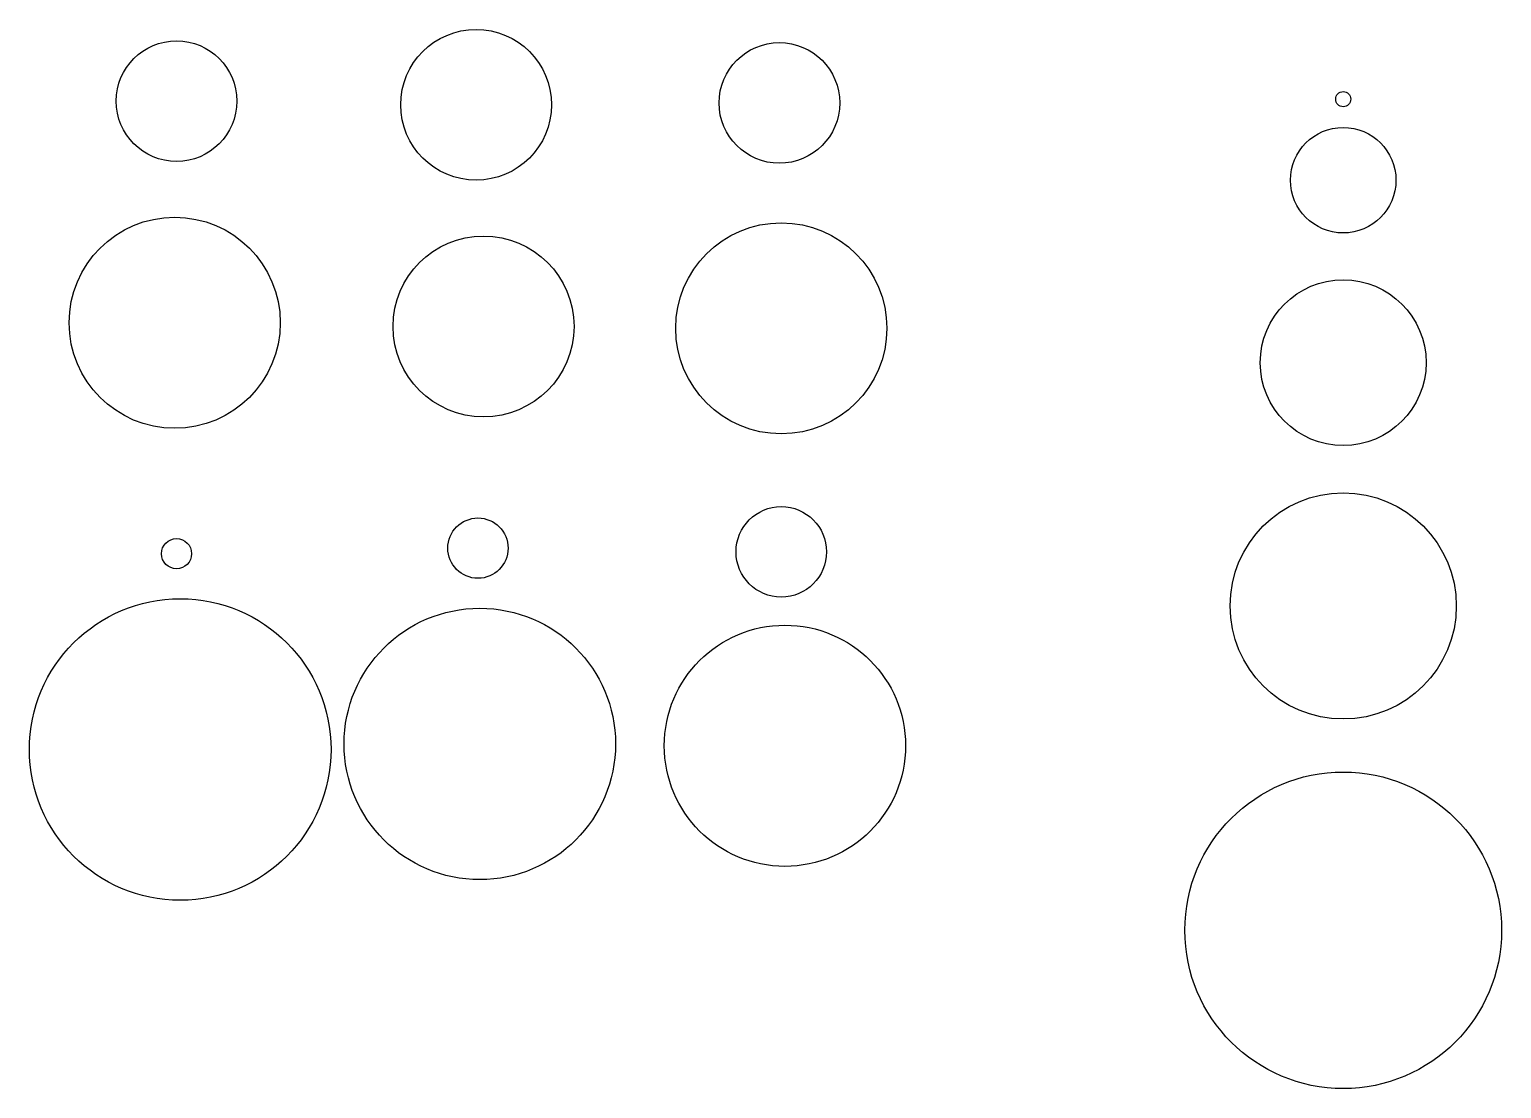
# Model space of a CAD drawing. Header units: inches. Extents: x 5.2 to 102.8, y 14.3 to 84.6.
import ezdxf

# ---------------------------------------------------------------- set-up
doc = ezdxf.new("R2010")
doc.units = ezdxf.units.IN
doc.header["$MEASUREMENT"] = 0

msp = doc.modelspace()

# ---------------------------------------------------------------- linework, layer by layer
for centre, radius in [((34.827, 79.567), 5), ((14.963, 79.812), 4), ((54.937, 79.69), 4), ((92.322, 79.943), 0.5), ((92.322, 74.564), 3.5), ((14.84, 65.108), 7), ((55.06, 64.74), 7), ((35.318, 64.863), 6), ((92.322, 62.461), 5.5), ((92.322, 46.324), 7.5), ((55.06, 49.913), 3), ((34.95, 50.158), 2), ((14.963, 49.791), 1), ((15.208, 36.802), 10), ((35.072, 37.169), 9), ((55.305, 37.047), 8), ((92.322, 24.808), 10.5)]:
    msp.add_circle(centre, radius)

doc.saveas('drawing.dxf')
